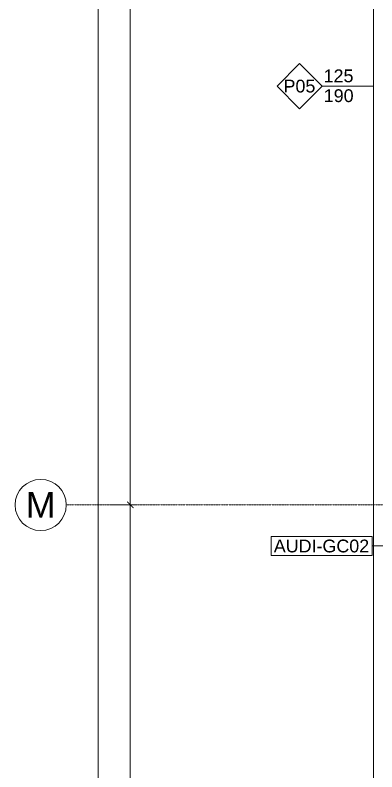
# Model space of a CAD drawing. Extents: x -1439 to 23780, y -1362 to 4476.
# Drawn here: x 6787 to 7070, y 976 to 1568 of the extents above; entities that cross this region are included whole.
import ezdxf
from ezdxf.enums import TextEntityAlignment as Align

# ---------------------------------------------------------------- set-up
doc = ezdxf.new("R2010")
doc.units = 0
doc.header["$MEASUREMENT"] = 0
doc.linetypes.add('Audi$0$DASHDOT2', pattern=[0.5, 0.25, -0.125, 0, -0.125])
doc.layers.get('0').update_dxf_attribs({"color": 9, "lineweight": 9})
doc.layers.get('Defpoints').update_dxf_attribs({"color": 9, "lineweight": 9})
for name, color, linetype, lineweight in [('Audi$0$06C', 8, 'Continuous', 9), ('Audi$0$22', 8, 'Continuous', 9), ('Audi$0$24', 8, 'Audi$0$DASHDOT2', 9), ('Audi$0$25', 8, 'Continuous', 9)]:
    doc.layers.add(name, color=color, linetype=linetype, lineweight=lineweight)
doc.styles.add('Audi$0$Arial', font='arial.ttf', dxfattribs={"height": 2.5})
doc.styles.add('Audi$0$MuuM_TEXT-STANDART', font='ARIALN.TTF')
doc.dimstyles.new('Audi$0$MuuM_DIM50', dxfattribs={"dimscale": 5, "dimtxt": 2, "dimasz": 1, "dimexe": 1, "dimexo": 1, "dimgap": 1, "dimtad": 1, "dimdec": 1, "dimrnd": 0.5, "dimdsep": 46, "dimtxsty": 'Audi$0$MuuM_TEXT-STANDART', "dimblk": 'Audi$0$_ArchTick', "dimcen": 0, "dimdle": 0.15, "dimclrd": 256, "dimclre": 256, "dimclrt": 256, "dimadec": 0, "dimazin": 0, "dimtfac": 5, "dimtdec": 1, "dimtix": 1, "dimtmove": 2, "dimatfit": 3, "dimldrblk": 'Audi$0$_Dot', "dimfxl": 3, "dimfxlon": 1, "dimtolj": 1, "dimlwd": -1, "dimlwe": -1, "dimarcsym": 0})

# ---------------------------------------------------------------- blocks, each defined once
blk = doc.blocks.new('Audi$0$0_wallno')
blk.add_lwpolyline([(-7.84, 1.5), (7.94, 1.5), (7.94, -1.5), (-7.84, -1.5)], close=True)
blk.add_lwpolyline([(7.94, 0), (16.13, 0)])
at = {"style": 'Audi$0$Arial'}
blk.add_attdef('GENISLIK', text='', height=2, dxfattribs=at).set_placement((8.44, 0), align=Align.BOTTOM_LEFT)
blk.add_attdef('DUVARNO', text='', height=2, dxfattribs=at).set_placement((0, 0), align=Align.MIDDLE_CENTER)
blk.add_attdef('YUKSEKLIK', text='', height=2, dxfattribs=at).set_placement((8.44, -0.5), align=Align.TOP_LEFT)
blk = doc.blocks.new('Audi$0$0_windowno')
for points in [[(0, 3.54), (-3.54, 0), (0, -3.54), (3.54, 0), (0, 3.54)], [(3.54, 0), (11.54, 0)]]:
    blk.add_lwpolyline(points)
at = {"style": 'Audi$0$Arial'}
blk.add_attdef('GENISLIK', text='', height=2, dxfattribs=at).set_placement((4.04, 0), align=Align.BOTTOM_LEFT)
blk.add_attdef('PENCERENO', text='', height=2, dxfattribs=at).set_placement((0, 0), align=Align.MIDDLE_CENTER)
blk.add_attdef('YUKSEKLIK', text='', height=2, dxfattribs=at).set_placement((4.04, -0.5), align=Align.TOP_LEFT)
blk = doc.blocks.new('Audi$0$0_aks')
at = {"linetype": 'Continuous'}
blk.add_circle((0, 0), 2, dxfattribs=at)
at = {"style": 'Audi$0$Arial'}
blk.add_attdef('AKS', text='', height=2, dxfattribs=at).set_placement((0, 0), align=Align.MIDDLE_CENTER)
blk = doc.blocks.new('Audi$0$_ArchTick')
at = {"color": 0, "linetype": 'ByBlock', "const_width": 0.15}
blk.add_lwpolyline([(-0.5, -0.5), (0.5, 0.5)], dxfattribs=at)
blk = doc.blocks.new('*D621')
at = {"layer": 'Audi$0$25', "transparency": 16777216}
for p, q in [((6852.5, 344.25), (6852.5, 3585.75)), ((6837.5, 3585), (6857.5, 3585)), ((6837.5, 345), (6857.5, 345))]:
    blk.add_line(p, q, dxfattribs=at)
at = {"layer": 'Defpoints', "color": 0, "transparency": 16777216}
for p in [(6827.5, 3585), (6852.5, 3585), (6827.5, 345)]:
    blk.add_point(p, dxfattribs=at)
at = {"layer": 'Audi$0$25', "transparency": 16777216, "xscale": 5, "yscale": 5, "zscale": 5}
for p, rotation in [((6852.5, 3585), 90), ((6852.5, 345), 270)]:
    blk.add_blockref('Audi$0$_ArchTick', p, dxfattribs=dict(at, rotation=rotation))
at = {"layer": 'Audi$0$25', "transparency": 16777216, "insert": (6842.39, 1965), "char_height": 10, "attachment_point": 5, "rotation": 90, "style": 'Audi$0$MuuM_TEXT-STANDART'}
blk.add_mtext('\\A1;3240', dxfattribs=at)
blk = doc.blocks.new('Audi$0$_Dot')
at = {"color": 0, "linetype": 'ByBlock', "lineweight": -2}
blk.add_line((-0.5, 0), (-1, 0), dxfattribs=at)
at = {"color": 0, "linetype": 'ByBlock', "const_width": 0.5}
blk.add_lwpolyline([(-0.25, 0, 1), (0.25, 0, 1)], format="xyb", close=True, dxfattribs=at)
blk = doc.blocks.new('*D625')
at = {"layer": 'Audi$0$25', "transparency": 16777216}
for p, q in [((6862.5, 1985), (6882.5, 1985)), ((6877.5, 1985.75), (6877.5, 1184.25)), ((6862.5, 1185), (6882.5, 1185))]:
    blk.add_line(p, q, dxfattribs=at)
at = {"layer": 'Defpoints', "color": 0, "transparency": 16777216}
for p in [(6827.5, 1985), (6827.5, 1185), (6877.5, 1185)]:
    blk.add_point(p, dxfattribs=at)
at = {"layer": 'Audi$0$25', "transparency": 16777216, "xscale": 5, "yscale": 5, "zscale": 5}
for p, rotation in [((6877.5, 1985), 90), ((6877.5, 1185), 270)]:
    blk.add_blockref('Audi$0$_ArchTick', p, dxfattribs=dict(at, rotation=rotation))
at = {"layer": 'Audi$0$25', "transparency": 16777216, "insert": (6867.39, 1585), "char_height": 10, "attachment_point": 5, "rotation": 90, "style": 'Audi$0$MuuM_TEXT-STANDART'}
blk.add_mtext('\\A1;800', dxfattribs=at)
blk = doc.blocks.new('*D604')
at = {"layer": 'Audi$0$25', "transparency": 16777216}
for p, q in [((6862.5, 1185), (6882.5, 1185)), ((6877.5, 1185.75), (6877.5, 344.25)), ((6862.5, 345), (6882.5, 345))]:
    blk.add_line(p, q, dxfattribs=at)
at = {"layer": 'Defpoints', "color": 0, "transparency": 16777216}
for p in [(6827.5, 1185), (6827.5, 345), (6877.5, 345)]:
    blk.add_point(p, dxfattribs=at)
at = {"layer": 'Audi$0$25', "transparency": 16777216, "xscale": 5, "yscale": 5, "zscale": 5}
for p, rotation in [((6877.5, 1185), 90), ((6877.5, 345), 270)]:
    blk.add_blockref('Audi$0$_ArchTick', p, dxfattribs=dict(at, rotation=rotation))
at = {"layer": 'Audi$0$25', "transparency": 16777216, "insert": (6867.39, 765), "char_height": 10, "attachment_point": 5, "rotation": 90, "style": 'Audi$0$MuuM_TEXT-STANDART'}
blk.add_mtext('\\A1;840', dxfattribs=at)

msp = doc.modelspace()

# ---------------------------------------------------------------- linework, layer by layer
at = {"layer": 'Audi$0$06C'}
msp.add_line((7067.5, 861.68), (7067.5, 2865), dxfattribs=at)
at = {"layer": 'Audi$0$24'}
msp.add_lwpolyline([(6827.5, 1185), (11027.5, 1185)], dxfattribs=at)

# ---------------------------------------------------------------- block references
at = {"layer": 'Audi$0$22'}
ref = msp.add_blockref('Audi$0$0_windowno', (7009.82, 1512.49), dxfattribs=dict(at, xscale=5, yscale=5, zscale=5))
ref.add_attrib('PENCERENO', 'P05', dxfattribs={"layer": '0', "height": 10, "style": 'Audi$0$Arial'}).set_placement((7009.65, 1512.49), align=Align.MIDDLE_CENTER)
ref.add_attrib('GENISLIK', '125', dxfattribs={"layer": '0', "height": 10, "style": 'Audi$0$Arial'}).set_placement((7028.55, 1512.49), align=Align.BOTTOM_LEFT)
ref.add_attrib('YUKSEKLIK', '190', dxfattribs={"layer": '0', "height": 10, "style": 'Audi$0$Arial'}).set_placement((7028.66, 1509.99), align=Align.TOP_LEFT)
ref = msp.add_blockref('Audi$0$0_wallno', (7026.88, 1152.91), dxfattribs=dict(at, xscale=5, yscale=5, zscale=5))
ref.add_attrib('DUVARNO', 'AUDI-GC02', dxfattribs={"layer": '0', "height": 10, "style": 'Audi$0$Arial'}).set_placement((7026.88, 1152.91), align=Align.MIDDLE_CENTER)
at = {"layer": 'Audi$0$24', "xscale": 10, "yscale": 10, "zscale": 10}
msp.add_blockref('Audi$0$0_aks', (6807.5, 1185), dxfattribs=at).add_auto_attribs({'AKS': 'M'})

# ---------------------------------------------------------------- dimensions: what is measured, and where the dimension line sits
at = {"layer": 'Audi$0$25'}
for base, p1, p2, picture, middle in [((6852.5, 3585), (6827.5, 345), (6827.5, 3585), '*D621', (6842.39, 1965)), ((6877.5, 1185), (6827.5, 1985), (6827.5, 1185), '*D625', (6867.39, 1585)), ((6877.5, 345), (6827.5, 1185), (6827.5, 345), '*D604', (6867.39, 765))]:
    dim = msp.add_linear_dim(base=base, p1=p1, p2=p2, angle=90, dimstyle='Audi$0$MuuM_DIM50', dxfattribs=at)
    dim.commit()
    dim.dimension.update_dxf_attribs({"geometry": picture, "text_midpoint": middle})

doc.saveas('drawing.dxf')
